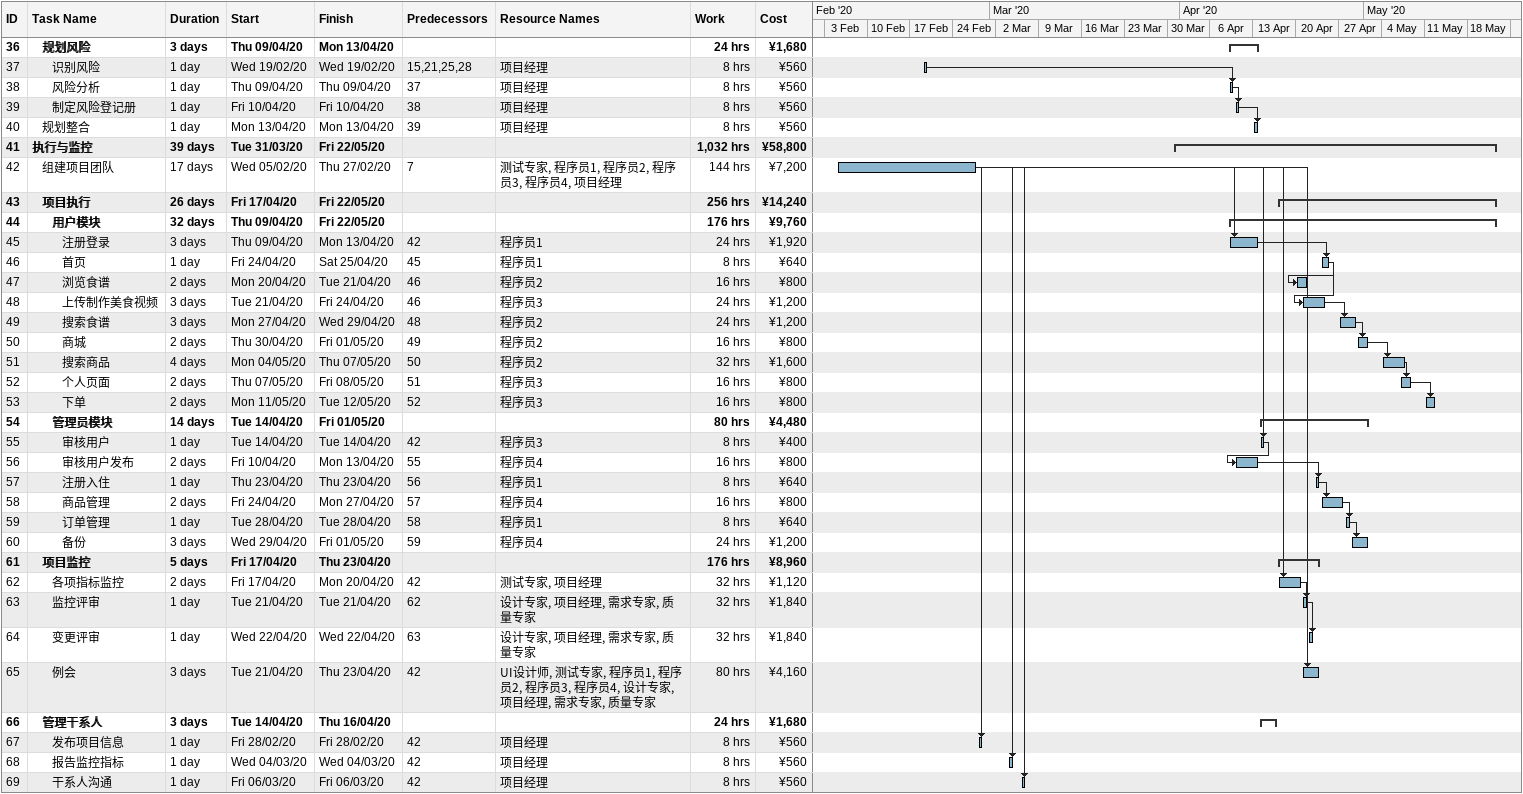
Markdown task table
| ID | Level | Task | Duration | Start | Finish | Predecessors | Resources | Work (h) | Cost (¥) |
|---|---|---|---|---|---|---|---|---|---|
| 36 | 2 | **规划风险** | 3d | 2020-04-09 | 2020-04-13 |  |  | 24 | 1680 |
| 37 | 3 | 识别风险 | 1d | 2020-02-19 | 2020-02-19 | 15, 21, 25, 28 | 项目经理 | 8 | 560 |
| 38 | 3 | 风险分析 | 1d | 2020-04-09 | 2020-04-09 | 37 | 项目经理 | 8 | 560 |
| 39 | 3 | 制定风险登记册 | 1d | 2020-04-10 | 2020-04-10 | 38 | 项目经理 | 8 | 560 |
| 40 | 2 | 规划整合 | 1d | 2020-04-13 | 2020-04-13 | 39 | 项目经理 | 8 | 560 |
| 41 | 1 | **执行与监控** | 39d | 2020-03-31 | 2020-05-22 |  |  | 1032 | 58800 |
| 42 | 2 | 组建项目团队 | 17d | 2020-02-05 | 2020-02-27 | 7 | 测试专家, 程序员1, 程序员2, 程序员3, 程序员4, 项目经理 | 144 | 7200 |
| 43 | 2 | **项目执行** | 26d | 2020-04-17 | 2020-05-22 |  |  | 256 | 14240 |
| 44 | 3 | **用户模块** | 32d | 2020-04-09 | 2020-05-22 |  |  | 176 | 9760 |
| 45 | 4 | 注册登录 | 3d | 2020-04-09 | 2020-04-13 | 42 | 程序员1 | 24 | 1920 |
| 46 | 4 | 首页 | 1d | 2020-04-24 | 2020-04-25 | 45 | 程序员1 | 8 | 640 |
| 47 | 4 | 浏览食谱 | 2d | 2020-04-20 | 2020-04-21 | 46 | 程序员2 | 16 | 800 |
| 48 | 4 | 上传制作美食视频 | 3d | 2020-04-21 | 2020-04-24 | 46 | 程序员3 | 24 | 1200 |
| 49 | 4 | 搜索食谱 | 3d | 2020-04-27 | 2020-04-29 | 48 | 程序员2 | 24 | 1200 |
| 50 | 4 | 商城 | 2d | 2020-04-30 | 2020-05-01 | 49 | 程序员2 | 16 | 800 |
| 51 | 4 | 搜索商品 | 4d | 2020-05-04 | 2020-05-07 | 50 | 程序员2 | 32 | 1600 |
| 52 | 4 | 个人页面 | 2d | 2020-05-07 | 2020-05-08 | 51 | 程序员3 | 16 | 800 |
| 53 | 4 | 下单 | 2d | 2020-05-11 | 2020-05-12 | 52 | 程序员3 | 16 | 800 |
| 54 | 3 | **管理员模块** | 14d | 2020-04-14 | 2020-05-01 |  |  | 80 | 4480 |
| 55 | 4 | 审核用户 | 1d | 2020-04-14 | 2020-04-14 | 42 | 程序员3 | 8 | 400 |
| 56 | 4 | 审核用户发布 | 2d | 2020-04-10 | 2020-04-13 | 55 | 程序员4 | 16 | 800 |
| 57 | 4 | 注册入住 | 1d | 2020-04-23 | 2020-04-23 | 56 | 程序员1 | 8 | 640 |
| 58 | 4 | 商品管理 | 2d | 2020-04-24 | 2020-04-27 | 57 | 程序员4 | 16 | 800 |
| 59 | 4 | 订单管理 | 1d | 2020-04-28 | 2020-04-28 | 58 | 程序员1 | 8 | 640 |
| 60 | 4 | 备份 | 3d | 2020-04-29 | 2020-05-01 | 59 | 程序员4 | 24 | 1200 |
| 61 | 2 | **项目监控** | 5d | 2020-04-17 | 2020-04-23 |  |  | 176 | 8960 |
| 62 | 3 | 各项指标监控 | 2d | 2020-04-17 | 2020-04-20 | 42 | 测试专家, 项目经理 | 32 | 1120 |
| 63 | 3 | 监控评审 | 1d | 2020-04-21 | 2020-04-21 | 62 | 设计专家, 项目经理, 需求专家, 质量专家 | 32 | 1840 |
| 64 | 3 | 变更评审 | 1d | 2020-04-22 | 2020-04-22 | 63 | 设计专家, 项目经理, 需求专家, 质量专家 | 32 | 1840 |
| 65 | 3 | 例会 | 3d | 2020-04-21 | 2020-04-23 | 42 | UI设计师, 测试专家, 程序员1, 程序员2, 程序员3, 程序员4, 设计专家, 项目经理, 需求专家, 质量专家 | 80 | 4160 |
| 66 | 2 | **管理干系人** | 3d | 2020-04-14 | 2020-04-16 |  |  | 24 | 1680 |
| 67 | 3 | 发布项目信息 | 1d | 2020-02-28 | 2020-02-28 | 42 | 项目经理 | 8 | 560 |
| 68 | 3 | 报告监控指标 | 1d | 2020-03-04 | 2020-03-04 | 42 | 项目经理 | 8 | 560 |
| 69 | 3 | 干系人沟通 | 1d | 2020-03-06 | 2020-03-06 | 42 | 项目经理 | 8 | 560 |
